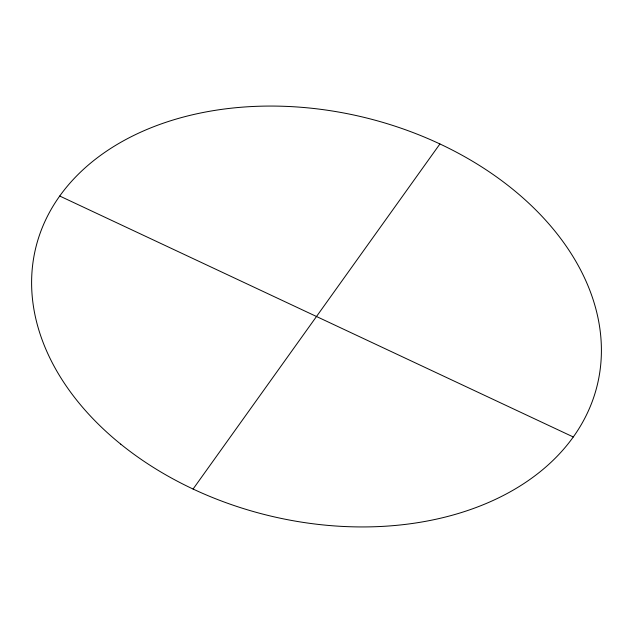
<?xml version="1.0" encoding="UTF-8"?>
<svg xmlns="http://www.w3.org/2000/svg" width="633" height="633" viewBox="0 0 633 633"><rect width="100%" height="100%" fill="white"/><g stroke="black" fill="none" stroke-linecap="round" stroke-linejoin="round"><path stroke-width="0.95" d="M193.081 489.04L439.919 143.96M59.716 196.024L573.284 436.976M120.753 444.16A289.028 204.736 13.8 0 0 593.651 397.548A289.028 204.736 13.8 0 0 235.088 107.792A289.028 204.736 13.8 0 0 120.753 444.16"/></g></svg>
